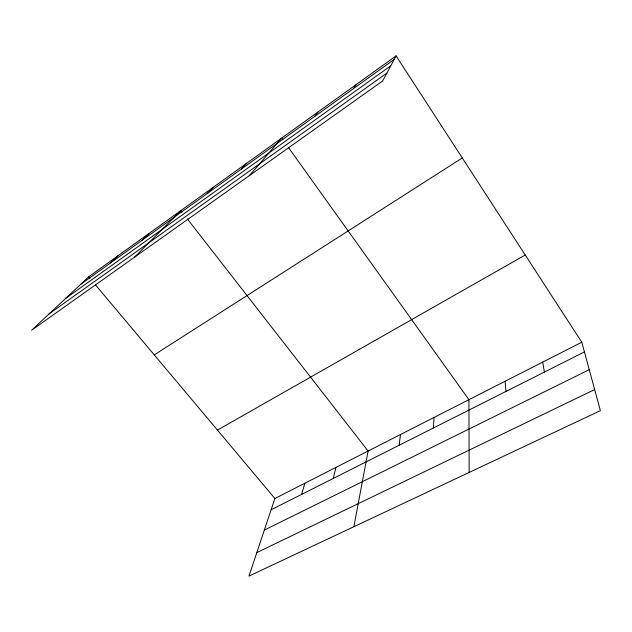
<?xml version="1.0" encoding="UTF-8"?>
<svg xmlns="http://www.w3.org/2000/svg" width="632" height="632" viewBox="0 0 632 632"><rect width="100%" height="100%" fill="white"/><g stroke="black" fill="none" stroke-linecap="round" stroke-linejoin="round"><path stroke-width="0.95" d="M433.37 428.006L434.089 417.428M399.1 445.276L400.506 434.532M353.88 526.717L368.108 451.027L187.388 218.98M333.262 478.448L335.916 467.427M301.638 494.374L304.861 483.243M581.788 342.196L274.888 498.506L248.945 576.115L600.4 410.65L581.788 342.196L396.082 55.885L88.701 276.808L31.6 330.275L382.716 80.92L396.082 55.885M353.454 88.622L356.29 84.483M314.467 116.596L318.196 111.864M249.49 175.53L281.698 138.092L282.836 139.68M241.424 169.005L246.701 163.246M207.162 193.597L213.11 187.388M134.569 257.145L180.847 210.582L182.032 212.107M141.758 240.523L148.907 233.532M110.537 262.928L118.216 255.597M80.533 284.455L394.218 59.369M65.649 298.399L390.781 65.807M49.059 313.922L386.887 73.099M154.279 354.892L462.292 157.96M217.44 430.108L525.239 255.012M271.128 509.748L584.426 351.906M264.326 530.106L589.253 369.665M256.805 552.621L594.665 389.565M88.701 276.808L89.942 278.285M95.535 284.937L274.888 498.506M288.508 147.612L468.936 399.677L469.142 472.452M542.698 362.104L544.405 372.066M505.11 381.246L505.948 391.445"/></g></svg>
